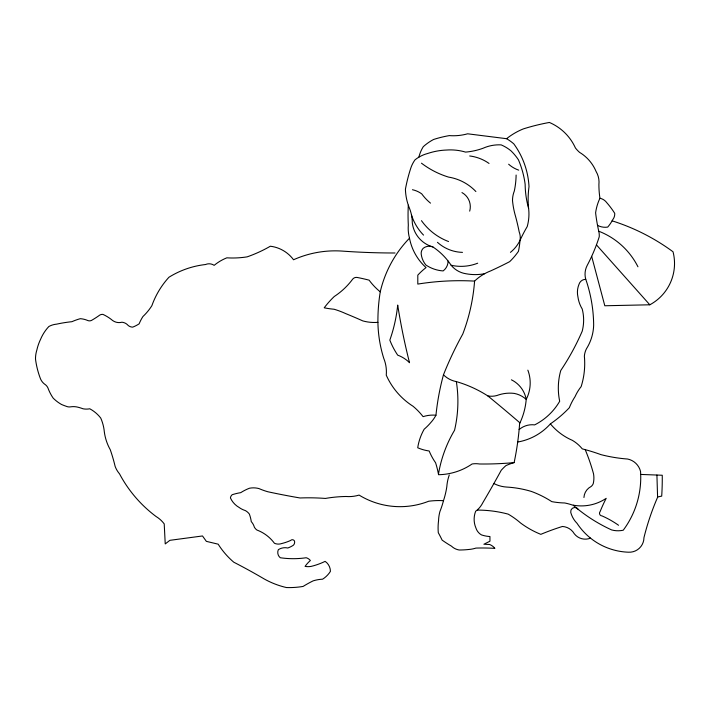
<?xml version="1.0" encoding="UTF-8"?>
<svg xmlns="http://www.w3.org/2000/svg" width="710" height="710" viewBox="0 0 710 710"><rect width="100%" height="100%" fill="white"/><g stroke="black" fill="none" stroke-linecap="round" stroke-linejoin="round"><path stroke-width="1.06" d="M612.118 220.837A208.66 208.66 0 0 1 673.036 251.784A46.851 46.851 0 0 1 649.81 304.794L604.805 305.761L591.67 256.354M640.81 474.431L662.253 475.247A271.193 271.193 0 0 1 661.702 496.139A28.081 28.081 0 0 0 657.691 497.062A255.28 255.28 0 0 0 643.961 537.647A14.661 14.661 0 0 1 628.448 552.202A64.175 64.175 0 0 1 577.061 523.35A24.335 24.335 0 0 1 570.734 512.354A4.162 4.162 0 0 1 578.455 509.576M510.446 252.369A35.873 35.873 0 0 0 519.986 240.512A138.556 138.556 0 0 1 527.21 226.596A46.283 46.283 0 0 0 528.755 209.84A92.034 92.034 0 0 1 529.012 186.641A79.804 79.804 0 0 0 513.8 143.855A47.179 47.179 0 0 0 506.576 138.698L467.633 133.799A52.851 52.851 0 0 1 449.323 135.601A115.144 115.144 0 0 0 433.597 139.471A49.673 49.673 0 0 0 423.275 146.686A35.322 35.322 0 0 0 418.882 157.159M596.435 244.87L649.81 304.794M656.919 475.043L657.593 497.284M506.576 138.698A66.873 66.873 0 0 1 523.341 128.9A212.405 212.405 0 0 1 549.389 122.457A50.17 50.17 0 0 1 575.428 147.973A32.039 32.039 0 0 0 579.555 152.357A40.426 40.426 0 0 1 596.063 171.429A21.06 21.06 0 0 1 598.903 184.573A90.978 90.978 0 0 0 599.932 198.241A49.647 49.647 0 0 0 595.61 212.814A168.9 168.9 0 0 0 598.752 231.211A73.645 73.645 0 0 1 637.953 266.791M598.752 231.211A18.806 18.806 0 0 1 599.24 236.776A173.027 173.027 0 0 1 587.223 265.363A18.85 18.85 0 0 0 586.504 281.462A144.139 144.139 0 0 1 593.658 325.091A46.895 46.895 0 0 1 586.504 348.699A19.516 19.516 0 0 0 584.365 356.207A76.804 76.804 0 0 1 581.144 386.613A46.097 46.097 0 0 0 575.064 396.624A61.193 61.193 0 0 0 569.34 407.717A115.322 115.322 0 0 1 550.401 423.861A56.898 56.898 0 0 1 517.705 442.028M597.527 225.354A16.188 16.188 0 0 0 607.707 227.093A38.189 38.189 0 0 0 612.783 219.594A9.052 9.052 0 0 0 614.718 213.302A86.469 86.469 0 0 0 606.739 202.643A11.431 11.431 0 0 0 599.932 198.241M518.699 170.143A29.199 29.199 0 0 1 508.635 164.214M469.7 155.969A42.405 42.405 0 0 1 489.039 163.442M461.961 192.57A16.161 16.161 0 0 1 469.7 211.127M475.886 191.54A48.236 48.236 0 0 0 448.551 177.101A86.07 86.07 0 0 1 421.474 163.185M430.5 203.14A49.416 49.416 0 0 1 421.731 193.857A24.539 24.539 0 0 0 412.448 189.73M477.697 263.197A45.369 45.369 0 0 1 451.134 265.256A64.725 64.725 0 0 0 432.923 246.956A28.542 28.542 0 0 1 412.297 222.887A39.272 39.272 0 0 0 409.546 208.456A53.889 53.889 0 0 1 405.419 189.206A163.628 163.628 0 0 1 410.637 168.598A30.601 30.601 0 0 1 415.022 159.83A34.044 34.044 0 0 1 427.624 153.502A66.598 66.598 0 0 1 446.483 150.041A53.25 53.25 0 0 1 465.574 152.1A67.255 67.255 0 0 0 483.111 148.23A39.272 39.272 0 0 1 501.162 144.884A39.707 39.707 0 0 1 510.96 150.813A54.581 54.581 0 0 1 518.442 159.83A92.415 92.415 0 0 1 525.143 184.316A92.238 92.238 0 0 0 528.595 208.332M451.134 265.256A23.723 23.723 0 0 0 466.088 273.767A50.028 50.028 0 0 0 484.619 273.705M462.476 252.369A38.606 38.606 0 0 1 437.458 242.314M448.551 241.542A58.788 58.788 0 0 1 421.474 220.668M423.533 235.099A51.111 51.111 0 0 1 411.543 215.228M448.099 261.031A12.301 12.301 0 0 1 443.138 270.927A35.305 35.305 0 0 1 425.858 264.999A21.264 21.264 0 0 1 421.216 254.171A7.206 7.206 0 0 1 423.275 248.243A9.638 9.638 0 0 1 432.923 246.956M408.312 205.199A184.786 184.786 0 0 0 408.321 225.043A38.163 38.163 0 0 0 409.501 238.187A52.877 52.877 0 0 0 426.044 267.581A64.956 64.956 0 0 0 417.799 275.143L417.799 284.08A264.901 264.901 0 0 1 474.582 281.107A47.463 47.463 0 0 1 490.619 270.927A397.884 397.884 0 0 0 509.673 261.653A67.654 67.654 0 0 0 518.442 251.34A77.488 77.488 0 0 0 519.986 240.512A15.522 15.522 0 0 0 519.214 232.001A253.062 253.062 0 0 0 515.602 216.541A83.389 83.389 0 0 1 512.505 200.557A25.826 25.826 0 0 1 514.315 191.025A83.594 83.594 0 0 0 516.117 175.042M474.582 281.107A187.83 187.83 0 0 1 462.778 334.037A355.275 355.275 0 0 0 443.466 374.809A250.239 250.239 0 0 0 435.958 415.226A31.941 31.941 0 0 0 423.089 416.655A66.234 66.234 0 0 0 413.078 406.28A70.876 70.876 0 0 1 386.258 375.164A35.97 35.97 0 0 0 383.755 358.355A127.472 127.472 0 0 1 377.915 322.349A180.464 180.464 0 0 1 380.249 291.828A113.849 113.849 0 0 1 409.501 238.187M585.759 279.323A7.011 7.011 0 0 0 578.996 284.32A20.75 20.75 0 0 0 577.922 296.842A31.471 31.471 0 0 0 582.218 309.001A44.286 44.286 0 0 1 582.218 331.18A247.044 247.044 0 0 1 560.758 370.514A64.521 64.521 0 0 0 559.684 401.274A60.501 60.501 0 0 1 534.657 424.882A20.049 20.049 0 0 0 519.134 429.55M550.401 423.861A58.451 58.451 0 0 0 572.384 440.351A36.751 36.751 0 0 1 582.28 448.871A198.667 198.667 0 0 1 600.971 454.64A152.224 152.224 0 0 0 627.622 459.033A16.774 16.774 0 0 1 640.535 471.404A88.262 88.262 0 0 1 623.229 530.219A24.264 24.264 0 0 1 611.683 529.944A157.78 157.78 0 0 1 573.307 505.28M519.96 422.885A1486.065 1486.065 0 0 0 487.814 395.914A120.123 120.123 0 0 0 456.344 381.607A24.646 24.646 0 0 1 443.466 374.809M487.814 395.914A20.022 20.022 0 0 0 498.899 394.84A36.139 36.139 0 0 1 514.271 393.411A24.353 24.353 0 0 1 526.216 399.402A68.692 68.692 0 0 1 519.622 423.586A288.828 288.828 0 0 1 514.129 462.609A60.403 60.403 0 0 0 505.884 465.636A59.551 59.551 0 0 0 501.207 470.304A1059.684 1059.684 0 0 1 482.8 502.733A23.27 23.27 0 0 1 475.656 511.253A21.983 21.983 0 0 0 475.931 528.018A12.168 12.168 0 0 0 481.424 534.887A32.447 32.447 0 0 0 489.944 536.538L489.944 541.206L483.9 544.233L489.669 544.508A12.931 12.931 0 0 1 494.888 548.36A210.116 210.116 0 0 0 475.931 548.084A30.903 30.903 0 0 1 469.061 549.451A89.859 89.859 0 0 1 459.166 550.001A14.626 14.626 0 0 1 451.471 546.159A120.407 120.407 0 0 1 442.126 540.115A141.077 141.077 0 0 0 438.283 532.686A58.468 58.468 0 0 1 438.558 520.599A38.917 38.917 0 0 1 439.925 511.528A89.433 89.433 0 0 0 443.484 500.665A83.602 83.602 0 0 0 446.803 486.794A44.854 44.854 0 0 1 449.27 474.981M527.858 370.158A36.086 36.086 0 0 1 526.216 399.402A27.237 27.237 0 0 0 511.413 379.814M456.344 381.607A126.682 126.682 0 0 1 454.551 430.242A126.797 126.797 0 0 0 438.461 474.173M435.958 415.226A35.846 35.846 0 0 1 430.952 422.379A59.942 59.942 0 0 1 424.163 429.222A53.712 53.712 0 0 0 417.72 447.77A43.78 43.78 0 0 0 429.168 450.992A60.483 60.483 0 0 0 435.603 462.796A98.033 98.033 0 0 1 438.558 474.706A60.927 60.927 0 0 0 472.079 463.985A23.483 23.483 0 0 1 479.498 463.985A329.76 329.76 0 0 0 514.129 462.609M380.249 291.828A62.684 62.684 0 0 1 369.12 280.157A207.134 207.134 0 0 0 357.334 277.486A4.739 4.739 0 0 0 352.595 279.252A71.461 71.461 0 0 1 334.268 296.496A94.306 94.306 0 0 0 324.213 307.803A87.729 87.729 0 0 0 334.09 309.24A85.874 85.874 0 0 1 345.584 313.554A566.154 566.154 0 0 1 362.828 320.911A43.479 43.479 0 0 0 377.915 322.349M590.516 538.127A13.872 13.872 0 0 1 574.31 533.787A14.821 14.821 0 0 0 562.435 526.465A244.329 244.329 0 0 0 540.816 534.346A90.596 90.596 0 0 1 520.616 523.03A78.961 78.961 0 0 0 508.218 514.147A118.712 118.712 0 0 0 477.51 510.099M583.931 497.515A13.108 13.108 0 0 1 591.075 486.519A6.763 6.763 0 0 0 593.276 483.492A24.424 24.424 0 0 0 593.542 473.881A189.694 189.694 0 0 0 585.191 449.634M618.552 525.267A93.471 93.471 0 0 0 602.062 515.93A2.645 2.645 0 0 1 600.145 511.528A143.988 143.988 0 0 1 606.189 498.34A44.49 44.49 0 0 1 572.109 504.934A60.678 60.678 0 0 0 564.69 502.973A78.987 78.987 0 0 1 551.776 501.633A100.882 100.882 0 0 0 531.444 491.462A105.914 105.914 0 0 0 506.709 487.069A32.438 32.438 0 0 1 493.876 483.546M443.484 500.665A82.875 82.875 0 0 0 428.725 501.224A78.215 78.215 0 0 1 359.1 495.092A35.021 35.021 0 0 1 346.01 496.485A133.072 133.072 0 0 0 325.402 498.438A224.28 224.28 0 0 0 300.046 497.976A765.424 765.424 0 0 1 267.794 491.746A73.875 73.875 0 0 1 258.964 488.578A21.202 21.202 0 0 0 249.458 488.231A48.466 48.466 0 0 0 240.743 492.651A59.729 59.729 0 0 0 232.25 494.692A4.801 4.801 0 0 0 230.439 497.976A20.945 20.945 0 0 0 239.155 507.481A21.335 21.335 0 0 0 245.269 510.543A12.771 12.771 0 0 1 249.343 514.049A36.13 36.13 0 0 1 251.269 521.637A13.721 13.721 0 0 1 254.322 527.068A8.733 8.733 0 0 0 256.967 530.05A38.491 38.491 0 0 1 274.433 543.265A9.887 9.887 0 0 0 281.675 543.549A50.694 50.694 0 0 0 290.585 540.479A2.396 2.396 0 0 1 294.49 541.038A4.313 4.313 0 0 1 293.372 545.218A26.43 26.43 0 0 1 287.807 547.996A12.443 12.443 0 0 0 278.338 549.673A6.825 6.825 0 0 0 280.281 557.749A89.762 89.762 0 0 0 306.188 557.749A8.059 8.059 0 0 1 310.359 560.527A34.302 34.302 0 0 0 305.069 566.376A17.43 17.43 0 0 0 311.202 566.376A67.698 67.698 0 0 0 325.127 561.361A12.141 12.141 0 0 1 330.416 571.39A25.036 25.036 0 0 1 322.615 579.183A37.612 37.612 0 0 0 313.145 580.86A111.408 111.408 0 0 0 303.117 586.424A83.034 83.034 0 0 1 286.414 587.543A84.392 84.392 0 0 1 264.129 578.907A601.823 601.823 0 0 0 233.776 562.205A79.307 79.307 0 0 1 218.174 544.179L206.353 541.357L202.501 535.961L169.868 540.328L165.235 543.931L164.214 523.891A29.083 29.083 0 0 0 155.987 516.445A128.288 128.288 0 0 1 119.493 473.801A23.918 23.918 0 0 1 115.126 466.355A168.625 168.625 0 0 0 110.245 449.661A49.203 49.203 0 0 1 104.334 431.937A44.721 44.721 0 0 0 100.74 418.066A34.036 34.036 0 0 0 89.762 408.783A17.75 17.75 0 0 1 83.017 408.783A44.127 44.127 0 0 0 77.621 407.132A17.715 17.715 0 0 0 70.725 406.83A7.872 7.872 0 0 1 66.172 406.262A61.734 61.734 0 0 1 61.433 404.434A39.041 39.041 0 0 1 53.188 398.141A44.606 44.606 0 0 1 47.943 387.953A8.902 8.902 0 0 0 44.49 384.057A12.993 12.993 0 0 1 40.151 377.915A84.668 84.668 0 0 1 35.5 359.029A29.465 29.465 0 0 1 36.849 350.039A50.303 50.303 0 0 1 40.594 339.256A42.84 42.84 0 0 1 48.839 326.52A19.614 19.614 0 0 1 56.569 324.159A139.533 139.533 0 0 1 71.896 321.692A65.258 65.258 0 0 1 80.257 318.692A22.791 22.791 0 0 1 87.756 320.512A4.588 4.588 0 0 0 91.51 320.405A91.794 91.794 0 0 0 99.657 315.16A5.281 5.281 0 0 1 102.977 314.406A42.316 42.316 0 0 1 112.624 320.512A10.996 10.996 0 0 0 121.951 322.225A9.319 9.319 0 0 1 128.164 325.446A7.26 7.26 0 0 0 132.717 327.124A36.095 36.095 0 0 0 139.133 323.849A44.366 44.366 0 0 1 142.932 316.536A56.489 56.489 0 0 0 151.869 305.699A83.567 83.567 0 0 1 168.936 277.255A87.605 87.605 0 0 1 205.501 264.528A8.999 8.999 0 0 1 214.171 265.345A46.904 46.904 0 0 1 226.845 257.828A93.383 93.383 0 0 0 247.142 256.86A134.465 134.465 0 0 0 270.341 246.228A33.867 33.867 0 0 1 293.541 259.762A101.947 101.947 0 0 1 341.865 251.065A731.921 731.921 0 0 0 395.026 252.991M409.501 362.65A32.829 32.829 0 0 0 397.698 355.142A75.464 75.464 0 0 1 389.834 340.117A151.141 151.141 0 0 0 397.698 305.069A640.935 640.935 0 0 0 409.501 362.65"/></g></svg>
